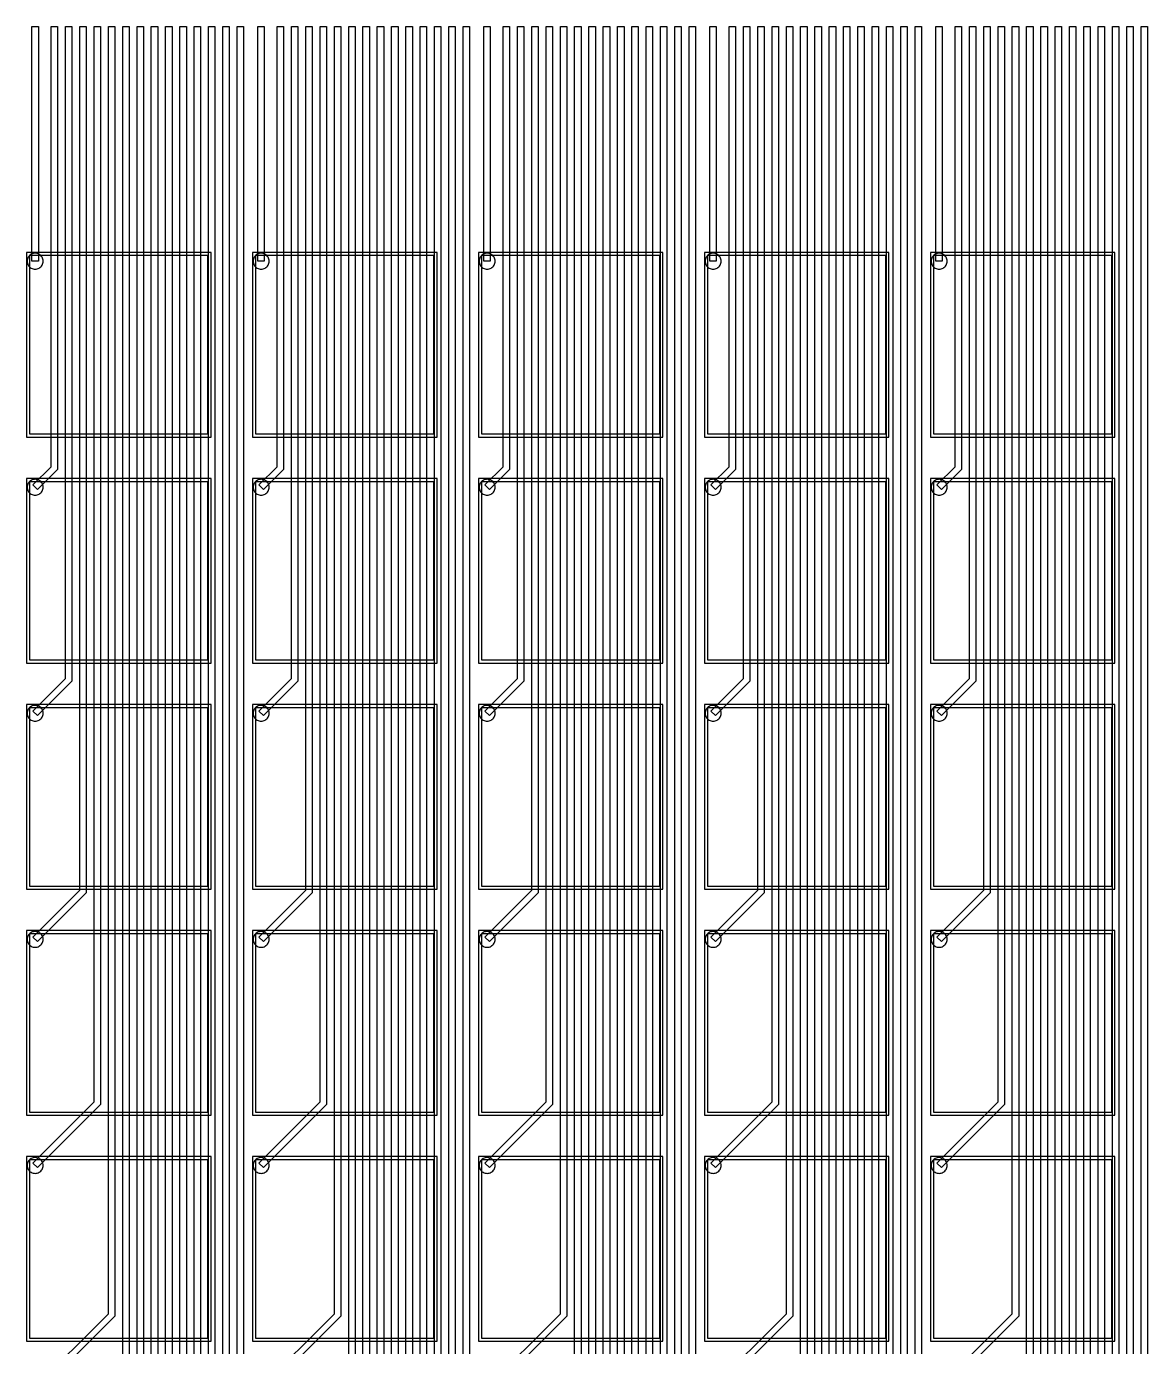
# Model space of a CAD drawing. Header units: metres. Extents: x -515 to 4265, y 201 to 1873.
# Drawn here: x 2698 to 3050.2, y 1158.3 to 1573 of the extents above; entities that cross this region are included whole.
import ezdxf

# ---------------------------------------------------------------- set-up
doc = ezdxf.new("R2010")
doc.units = ezdxf.units.M
for name, color, linetype in [('Etching', 1, 'CONTINUOUS'), ('EtchingPad', 2, 'CONTINUOUS'), ('Metal1', 4, 'CONTINUOUS'), ('Metal2', 3, 'CONTINUOUS')]:
    doc.layers.add(name, color=color, linetype=linetype)

msp = doc.modelspace()

# ---------------------------------------------------------------- linework, layer by layer
at = {"layer": 'Etching'}
for points in [[(2703.25, 1499.25), (2703.23, 1499.58), (2703.16, 1499.9), (2703.06, 1500.21), (2702.92, 1500.5), (2702.73, 1500.77), (2702.52, 1501.02), (2702.27, 1501.23), (2702, 1501.42), (2701.71, 1501.56), (2701.4, 1501.66), (2701.08, 1501.73), (2700.75, 1501.75), (2700.42, 1501.73), (2700.1, 1501.66), (2699.79, 1501.56), (2699.5, 1501.42), (2699.23, 1501.23), (2698.98, 1501.02), (2698.77, 1500.77), (2698.58, 1500.5), (2698.44, 1500.21), (2698.34, 1499.9), (2698.27, 1499.58), (2698.25, 1499.25), (2698.27, 1498.92), (2698.34, 1498.6), (2698.44, 1498.29), (2698.58, 1498), (2698.77, 1497.73), (2698.98, 1497.48), (2699.23, 1497.27), (2699.5, 1497.08), (2699.79, 1496.94), (2700.1, 1496.84), (2700.42, 1496.77), (2700.75, 1496.75), (2701.08, 1496.77), (2701.4, 1496.84), (2701.71, 1496.94), (2702, 1497.08), (2702.27, 1497.27), (2702.52, 1497.48), (2702.73, 1497.73), (2702.92, 1498), (2703.06, 1498.29), (2703.16, 1498.6), (2703.23, 1498.92), (2703.25, 1499.25)], [(2774.25, 1499.25), (2774.23, 1499.58), (2774.16, 1499.9), (2774.06, 1500.21), (2773.92, 1500.5), (2773.73, 1500.77), (2773.52, 1501.02), (2773.27, 1501.23), (2773, 1501.42), (2772.71, 1501.56), (2772.4, 1501.66), (2772.08, 1501.73), (2771.75, 1501.75), (2771.42, 1501.73), (2771.1, 1501.66), (2770.79, 1501.56), (2770.5, 1501.42), (2770.23, 1501.23), (2769.98, 1501.02), (2769.77, 1500.77), (2769.58, 1500.5), (2769.44, 1500.21), (2769.34, 1499.9), (2769.27, 1499.58), (2769.25, 1499.25), (2769.27, 1498.92), (2769.34, 1498.6), (2769.44, 1498.29), (2769.58, 1498), (2769.77, 1497.73), (2769.98, 1497.48), (2770.23, 1497.27), (2770.5, 1497.08), (2770.79, 1496.94), (2771.1, 1496.84), (2771.42, 1496.77), (2771.75, 1496.75), (2772.08, 1496.77), (2772.4, 1496.84), (2772.71, 1496.94), (2773, 1497.08), (2773.27, 1497.27), (2773.52, 1497.48), (2773.73, 1497.73), (2773.92, 1498), (2774.06, 1498.29), (2774.16, 1498.6), (2774.23, 1498.92), (2774.25, 1499.25)], [(2845.25, 1499.25), (2845.23, 1499.58), (2845.16, 1499.9), (2845.06, 1500.21), (2844.92, 1500.5), (2844.73, 1500.77), (2844.52, 1501.02), (2844.27, 1501.23), (2844, 1501.42), (2843.71, 1501.56), (2843.4, 1501.66), (2843.08, 1501.73), (2842.75, 1501.75), (2842.42, 1501.73), (2842.1, 1501.66), (2841.79, 1501.56), (2841.5, 1501.42), (2841.23, 1501.23), (2840.98, 1501.02), (2840.77, 1500.77), (2840.58, 1500.5), (2840.44, 1500.21), (2840.34, 1499.9), (2840.27, 1499.58), (2840.25, 1499.25), (2840.27, 1498.92), (2840.34, 1498.6), (2840.44, 1498.29), (2840.58, 1498), (2840.77, 1497.73), (2840.98, 1497.48), (2841.23, 1497.27), (2841.5, 1497.08), (2841.79, 1496.94), (2842.1, 1496.84), (2842.42, 1496.77), (2842.75, 1496.75), (2843.08, 1496.77), (2843.4, 1496.84), (2843.71, 1496.94), (2844, 1497.08), (2844.27, 1497.27), (2844.52, 1497.48), (2844.73, 1497.73), (2844.92, 1498), (2845.06, 1498.29), (2845.16, 1498.6), (2845.23, 1498.92), (2845.25, 1499.25)], [(2916.25, 1499.25), (2916.23, 1499.58), (2916.16, 1499.9), (2916.06, 1500.21), (2915.92, 1500.5), (2915.73, 1500.77), (2915.52, 1501.02), (2915.27, 1501.23), (2915, 1501.42), (2914.71, 1501.56), (2914.4, 1501.66), (2914.08, 1501.73), (2913.75, 1501.75), (2913.42, 1501.73), (2913.1, 1501.66), (2912.79, 1501.56), (2912.5, 1501.42), (2912.23, 1501.23), (2911.98, 1501.02), (2911.77, 1500.77), (2911.58, 1500.5), (2911.44, 1500.21), (2911.34, 1499.9), (2911.27, 1499.58), (2911.25, 1499.25), (2911.27, 1498.92), (2911.34, 1498.6), (2911.44, 1498.29), (2911.58, 1498), (2911.77, 1497.73), (2911.98, 1497.48), (2912.23, 1497.27), (2912.5, 1497.08), (2912.79, 1496.94), (2913.1, 1496.84), (2913.42, 1496.77), (2913.75, 1496.75), (2914.08, 1496.77), (2914.4, 1496.84), (2914.71, 1496.94), (2915, 1497.08), (2915.27, 1497.27), (2915.52, 1497.48), (2915.73, 1497.73), (2915.92, 1498), (2916.06, 1498.29), (2916.16, 1498.6), (2916.23, 1498.92), (2916.25, 1499.25)], [(2987.25, 1499.25), (2987.23, 1499.58), (2987.16, 1499.9), (2987.06, 1500.21), (2986.92, 1500.5), (2986.73, 1500.77), (2986.52, 1501.02), (2986.27, 1501.23), (2986, 1501.42), (2985.71, 1501.56), (2985.4, 1501.66), (2985.08, 1501.73), (2984.75, 1501.75), (2984.42, 1501.73), (2984.1, 1501.66), (2983.79, 1501.56), (2983.5, 1501.42), (2983.23, 1501.23), (2982.98, 1501.02), (2982.77, 1500.77), (2982.58, 1500.5), (2982.44, 1500.21), (2982.34, 1499.9), (2982.27, 1499.58), (2982.25, 1499.25), (2982.27, 1498.92), (2982.34, 1498.6), (2982.44, 1498.29), (2982.58, 1498), (2982.77, 1497.73), (2982.98, 1497.48), (2983.23, 1497.27), (2983.5, 1497.08), (2983.79, 1496.94), (2984.1, 1496.84), (2984.42, 1496.77), (2984.75, 1496.75), (2985.08, 1496.77), (2985.4, 1496.84), (2985.71, 1496.94), (2986, 1497.08), (2986.27, 1497.27), (2986.52, 1497.48), (2986.73, 1497.73), (2986.92, 1498), (2987.06, 1498.29), (2987.16, 1498.6), (2987.23, 1498.92), (2987.25, 1499.25)], [(2703.25, 1428.25), (2703.23, 1428.58), (2703.16, 1428.9), (2703.06, 1429.21), (2702.92, 1429.5), (2702.73, 1429.77), (2702.52, 1430.02), (2702.27, 1430.23), (2702, 1430.42), (2701.71, 1430.56), (2701.4, 1430.66), (2701.08, 1430.73), (2700.75, 1430.75), (2700.42, 1430.73), (2700.1, 1430.66), (2699.79, 1430.56), (2699.5, 1430.42), (2699.23, 1430.23), (2698.98, 1430.02), (2698.77, 1429.77), (2698.58, 1429.5), (2698.44, 1429.21), (2698.34, 1428.9), (2698.27, 1428.58), (2698.25, 1428.25), (2698.27, 1427.92), (2698.34, 1427.6), (2698.44, 1427.29), (2698.58, 1427), (2698.77, 1426.73), (2698.98, 1426.48), (2699.23, 1426.27), (2699.5, 1426.08), (2699.79, 1425.94), (2700.1, 1425.84), (2700.42, 1425.77), (2700.75, 1425.75), (2701.08, 1425.77), (2701.4, 1425.84), (2701.71, 1425.94), (2702, 1426.08), (2702.27, 1426.27), (2702.52, 1426.48), (2702.73, 1426.73), (2702.92, 1427), (2703.06, 1427.29), (2703.16, 1427.6), (2703.23, 1427.92), (2703.25, 1428.25)], [(2774.25, 1428.25), (2774.23, 1428.58), (2774.16, 1428.9), (2774.06, 1429.21), (2773.92, 1429.5), (2773.73, 1429.77), (2773.52, 1430.02), (2773.27, 1430.23), (2773, 1430.42), (2772.71, 1430.56), (2772.4, 1430.66), (2772.08, 1430.73), (2771.75, 1430.75), (2771.42, 1430.73), (2771.1, 1430.66), (2770.79, 1430.56), (2770.5, 1430.42), (2770.23, 1430.23), (2769.98, 1430.02), (2769.77, 1429.77), (2769.58, 1429.5), (2769.44, 1429.21), (2769.34, 1428.9), (2769.27, 1428.58), (2769.25, 1428.25), (2769.27, 1427.92), (2769.34, 1427.6), (2769.44, 1427.29), (2769.58, 1427), (2769.77, 1426.73), (2769.98, 1426.48), (2770.23, 1426.27), (2770.5, 1426.08), (2770.79, 1425.94), (2771.1, 1425.84), (2771.42, 1425.77), (2771.75, 1425.75), (2772.08, 1425.77), (2772.4, 1425.84), (2772.71, 1425.94), (2773, 1426.08), (2773.27, 1426.27), (2773.52, 1426.48), (2773.73, 1426.73), (2773.92, 1427), (2774.06, 1427.29), (2774.16, 1427.6), (2774.23, 1427.92), (2774.25, 1428.25)], [(2845.25, 1428.25), (2845.23, 1428.58), (2845.16, 1428.9), (2845.06, 1429.21), (2844.92, 1429.5), (2844.73, 1429.77), (2844.52, 1430.02), (2844.27, 1430.23), (2844, 1430.42), (2843.71, 1430.56), (2843.4, 1430.66), (2843.08, 1430.73), (2842.75, 1430.75), (2842.42, 1430.73), (2842.1, 1430.66), (2841.79, 1430.56), (2841.5, 1430.42), (2841.23, 1430.23), (2840.98, 1430.02), (2840.77, 1429.77), (2840.58, 1429.5), (2840.44, 1429.21), (2840.34, 1428.9), (2840.27, 1428.58), (2840.25, 1428.25), (2840.27, 1427.92), (2840.34, 1427.6), (2840.44, 1427.29), (2840.58, 1427), (2840.77, 1426.73), (2840.98, 1426.48), (2841.23, 1426.27), (2841.5, 1426.08), (2841.79, 1425.94), (2842.1, 1425.84), (2842.42, 1425.77), (2842.75, 1425.75), (2843.08, 1425.77), (2843.4, 1425.84), (2843.71, 1425.94), (2844, 1426.08), (2844.27, 1426.27), (2844.52, 1426.48), (2844.73, 1426.73), (2844.92, 1427), (2845.06, 1427.29), (2845.16, 1427.6), (2845.23, 1427.92), (2845.25, 1428.25)], [(2916.25, 1428.25), (2916.23, 1428.58), (2916.16, 1428.9), (2916.06, 1429.21), (2915.92, 1429.5), (2915.73, 1429.77), (2915.52, 1430.02), (2915.27, 1430.23), (2915, 1430.42), (2914.71, 1430.56), (2914.4, 1430.66), (2914.08, 1430.73), (2913.75, 1430.75), (2913.42, 1430.73), (2913.1, 1430.66), (2912.79, 1430.56), (2912.5, 1430.42), (2912.23, 1430.23), (2911.98, 1430.02), (2911.77, 1429.77), (2911.58, 1429.5), (2911.44, 1429.21), (2911.34, 1428.9), (2911.27, 1428.58), (2911.25, 1428.25), (2911.27, 1427.92), (2911.34, 1427.6), (2911.44, 1427.29), (2911.58, 1427), (2911.77, 1426.73), (2911.98, 1426.48), (2912.23, 1426.27), (2912.5, 1426.08), (2912.79, 1425.94), (2913.1, 1425.84), (2913.42, 1425.77), (2913.75, 1425.75), (2914.08, 1425.77), (2914.4, 1425.84), (2914.71, 1425.94), (2915, 1426.08), (2915.27, 1426.27), (2915.52, 1426.48), (2915.73, 1426.73), (2915.92, 1427), (2916.06, 1427.29), (2916.16, 1427.6), (2916.23, 1427.92), (2916.25, 1428.25)], [(2987.25, 1428.25), (2987.23, 1428.58), (2987.16, 1428.9), (2987.06, 1429.21), (2986.92, 1429.5), (2986.73, 1429.77), (2986.52, 1430.02), (2986.27, 1430.23), (2986, 1430.42), (2985.71, 1430.56), (2985.4, 1430.66), (2985.08, 1430.73), (2984.75, 1430.75), (2984.42, 1430.73), (2984.1, 1430.66), (2983.79, 1430.56), (2983.5, 1430.42), (2983.23, 1430.23), (2982.98, 1430.02), (2982.77, 1429.77), (2982.58, 1429.5), (2982.44, 1429.21), (2982.34, 1428.9), (2982.27, 1428.58), (2982.25, 1428.25), (2982.27, 1427.92), (2982.34, 1427.6), (2982.44, 1427.29), (2982.58, 1427), (2982.77, 1426.73), (2982.98, 1426.48), (2983.23, 1426.27), (2983.5, 1426.08), (2983.79, 1425.94), (2984.1, 1425.84), (2984.42, 1425.77), (2984.75, 1425.75), (2985.08, 1425.77), (2985.4, 1425.84), (2985.71, 1425.94), (2986, 1426.08), (2986.27, 1426.27), (2986.52, 1426.48), (2986.73, 1426.73), (2986.92, 1427), (2987.06, 1427.29), (2987.16, 1427.6), (2987.23, 1427.92), (2987.25, 1428.25)], [(2703.25, 1357.25), (2703.23, 1357.58), (2703.16, 1357.9), (2703.06, 1358.21), (2702.92, 1358.5), (2702.73, 1358.77), (2702.52, 1359.02), (2702.27, 1359.23), (2702, 1359.42), (2701.71, 1359.56), (2701.4, 1359.66), (2701.08, 1359.73), (2700.75, 1359.75), (2700.42, 1359.73), (2700.1, 1359.66), (2699.79, 1359.56), (2699.5, 1359.42), (2699.23, 1359.23), (2698.98, 1359.02), (2698.77, 1358.77), (2698.58, 1358.5), (2698.44, 1358.21), (2698.34, 1357.9), (2698.27, 1357.58), (2698.25, 1357.25), (2698.27, 1356.92), (2698.34, 1356.6), (2698.44, 1356.29), (2698.58, 1356), (2698.77, 1355.73), (2698.98, 1355.48), (2699.23, 1355.27), (2699.5, 1355.08), (2699.79, 1354.94), (2700.1, 1354.84), (2700.42, 1354.77), (2700.75, 1354.75), (2701.08, 1354.77), (2701.4, 1354.84), (2701.71, 1354.94), (2702, 1355.08), (2702.27, 1355.27), (2702.52, 1355.48), (2702.73, 1355.73), (2702.92, 1356), (2703.06, 1356.29), (2703.16, 1356.6), (2703.23, 1356.92), (2703.25, 1357.25)], [(2774.25, 1357.25), (2774.23, 1357.58), (2774.16, 1357.9), (2774.06, 1358.21), (2773.92, 1358.5), (2773.73, 1358.77), (2773.52, 1359.02), (2773.27, 1359.23), (2773, 1359.42), (2772.71, 1359.56), (2772.4, 1359.66), (2772.08, 1359.73), (2771.75, 1359.75), (2771.42, 1359.73), (2771.1, 1359.66), (2770.79, 1359.56), (2770.5, 1359.42), (2770.23, 1359.23), (2769.98, 1359.02), (2769.77, 1358.77), (2769.58, 1358.5), (2769.44, 1358.21), (2769.34, 1357.9), (2769.27, 1357.58), (2769.25, 1357.25), (2769.27, 1356.92), (2769.34, 1356.6), (2769.44, 1356.29), (2769.58, 1356), (2769.77, 1355.73), (2769.98, 1355.48), (2770.23, 1355.27), (2770.5, 1355.08), (2770.79, 1354.94), (2771.1, 1354.84), (2771.42, 1354.77), (2771.75, 1354.75), (2772.08, 1354.77), (2772.4, 1354.84), (2772.71, 1354.94), (2773, 1355.08), (2773.27, 1355.27), (2773.52, 1355.48), (2773.73, 1355.73), (2773.92, 1356), (2774.06, 1356.29), (2774.16, 1356.6), (2774.23, 1356.92), (2774.25, 1357.25)], [(2845.25, 1357.25), (2845.23, 1357.58), (2845.16, 1357.9), (2845.06, 1358.21), (2844.92, 1358.5), (2844.73, 1358.77), (2844.52, 1359.02), (2844.27, 1359.23), (2844, 1359.42), (2843.71, 1359.56), (2843.4, 1359.66), (2843.08, 1359.73), (2842.75, 1359.75), (2842.42, 1359.73), (2842.1, 1359.66), (2841.79, 1359.56), (2841.5, 1359.42), (2841.23, 1359.23), (2840.98, 1359.02), (2840.77, 1358.77), (2840.58, 1358.5), (2840.44, 1358.21), (2840.34, 1357.9), (2840.27, 1357.58), (2840.25, 1357.25), (2840.27, 1356.92), (2840.34, 1356.6), (2840.44, 1356.29), (2840.58, 1356), (2840.77, 1355.73), (2840.98, 1355.48), (2841.23, 1355.27), (2841.5, 1355.08), (2841.79, 1354.94), (2842.1, 1354.84), (2842.42, 1354.77), (2842.75, 1354.75), (2843.08, 1354.77), (2843.4, 1354.84), (2843.71, 1354.94), (2844, 1355.08), (2844.27, 1355.27), (2844.52, 1355.48), (2844.73, 1355.73), (2844.92, 1356), (2845.06, 1356.29), (2845.16, 1356.6), (2845.23, 1356.92), (2845.25, 1357.25)], [(2916.25, 1357.25), (2916.23, 1357.58), (2916.16, 1357.9), (2916.06, 1358.21), (2915.92, 1358.5), (2915.73, 1358.77), (2915.52, 1359.02), (2915.27, 1359.23), (2915, 1359.42), (2914.71, 1359.56), (2914.4, 1359.66), (2914.08, 1359.73), (2913.75, 1359.75), (2913.42, 1359.73), (2913.1, 1359.66), (2912.79, 1359.56), (2912.5, 1359.42), (2912.23, 1359.23), (2911.98, 1359.02), (2911.77, 1358.77), (2911.58, 1358.5), (2911.44, 1358.21), (2911.34, 1357.9), (2911.27, 1357.58), (2911.25, 1357.25), (2911.27, 1356.92), (2911.34, 1356.6), (2911.44, 1356.29), (2911.58, 1356), (2911.77, 1355.73), (2911.98, 1355.48), (2912.23, 1355.27), (2912.5, 1355.08), (2912.79, 1354.94), (2913.1, 1354.84), (2913.42, 1354.77), (2913.75, 1354.75), (2914.08, 1354.77), (2914.4, 1354.84), (2914.71, 1354.94), (2915, 1355.08), (2915.27, 1355.27), (2915.52, 1355.48), (2915.73, 1355.73), (2915.92, 1356), (2916.06, 1356.29), (2916.16, 1356.6), (2916.23, 1356.92), (2916.25, 1357.25)], [(2987.25, 1357.25), (2987.23, 1357.58), (2987.16, 1357.9), (2987.06, 1358.21), (2986.92, 1358.5), (2986.73, 1358.77), (2986.52, 1359.02), (2986.27, 1359.23), (2986, 1359.42), (2985.71, 1359.56), (2985.4, 1359.66), (2985.08, 1359.73), (2984.75, 1359.75), (2984.42, 1359.73), (2984.1, 1359.66), (2983.79, 1359.56), (2983.5, 1359.42), (2983.23, 1359.23), (2982.98, 1359.02), (2982.77, 1358.77), (2982.58, 1358.5), (2982.44, 1358.21), (2982.34, 1357.9), (2982.27, 1357.58), (2982.25, 1357.25), (2982.27, 1356.92), (2982.34, 1356.6), (2982.44, 1356.29), (2982.58, 1356), (2982.77, 1355.73), (2982.98, 1355.48), (2983.23, 1355.27), (2983.5, 1355.08), (2983.79, 1354.94), (2984.1, 1354.84), (2984.42, 1354.77), (2984.75, 1354.75), (2985.08, 1354.77), (2985.4, 1354.84), (2985.71, 1354.94), (2986, 1355.08), (2986.27, 1355.27), (2986.52, 1355.48), (2986.73, 1355.73), (2986.92, 1356), (2987.06, 1356.29), (2987.16, 1356.6), (2987.23, 1356.92), (2987.25, 1357.25)], [(2703.25, 1286.25), (2703.23, 1286.58), (2703.16, 1286.9), (2703.06, 1287.21), (2702.92, 1287.5), (2702.73, 1287.77), (2702.52, 1288.02), (2702.27, 1288.23), (2702, 1288.42), (2701.71, 1288.56), (2701.4, 1288.66), (2701.08, 1288.73), (2700.75, 1288.75), (2700.42, 1288.73), (2700.1, 1288.66), (2699.79, 1288.56), (2699.5, 1288.42), (2699.23, 1288.23), (2698.98, 1288.02), (2698.77, 1287.77), (2698.58, 1287.5), (2698.44, 1287.21), (2698.34, 1286.9), (2698.27, 1286.58), (2698.25, 1286.25), (2698.27, 1285.92), (2698.34, 1285.6), (2698.44, 1285.29), (2698.58, 1285), (2698.77, 1284.73), (2698.98, 1284.48), (2699.23, 1284.27), (2699.5, 1284.08), (2699.79, 1283.94), (2700.1, 1283.84), (2700.42, 1283.77), (2700.75, 1283.75), (2701.08, 1283.77), (2701.4, 1283.84), (2701.71, 1283.94), (2702, 1284.08), (2702.27, 1284.27), (2702.52, 1284.48), (2702.73, 1284.73), (2702.92, 1285), (2703.06, 1285.29), (2703.16, 1285.6), (2703.23, 1285.92), (2703.25, 1286.25)], [(2774.25, 1286.25), (2774.23, 1286.58), (2774.16, 1286.9), (2774.06, 1287.21), (2773.92, 1287.5), (2773.73, 1287.77), (2773.52, 1288.02), (2773.27, 1288.23), (2773, 1288.42), (2772.71, 1288.56), (2772.4, 1288.66), (2772.08, 1288.73), (2771.75, 1288.75), (2771.42, 1288.73), (2771.1, 1288.66), (2770.79, 1288.56), (2770.5, 1288.42), (2770.23, 1288.23), (2769.98, 1288.02), (2769.77, 1287.77), (2769.58, 1287.5), (2769.44, 1287.21), (2769.34, 1286.9), (2769.27, 1286.58), (2769.25, 1286.25), (2769.27, 1285.92), (2769.34, 1285.6), (2769.44, 1285.29), (2769.58, 1285), (2769.77, 1284.73), (2769.98, 1284.48), (2770.23, 1284.27), (2770.5, 1284.08), (2770.79, 1283.94), (2771.1, 1283.84), (2771.42, 1283.77), (2771.75, 1283.75), (2772.08, 1283.77), (2772.4, 1283.84), (2772.71, 1283.94), (2773, 1284.08), (2773.27, 1284.27), (2773.52, 1284.48), (2773.73, 1284.73), (2773.92, 1285), (2774.06, 1285.29), (2774.16, 1285.6), (2774.23, 1285.92), (2774.25, 1286.25)], [(2845.25, 1286.25), (2845.23, 1286.58), (2845.16, 1286.9), (2845.06, 1287.21), (2844.92, 1287.5), (2844.73, 1287.77), (2844.52, 1288.02), (2844.27, 1288.23), (2844, 1288.42), (2843.71, 1288.56), (2843.4, 1288.66), (2843.08, 1288.73), (2842.75, 1288.75), (2842.42, 1288.73), (2842.1, 1288.66), (2841.79, 1288.56), (2841.5, 1288.42), (2841.23, 1288.23), (2840.98, 1288.02), (2840.77, 1287.77), (2840.58, 1287.5), (2840.44, 1287.21), (2840.34, 1286.9), (2840.27, 1286.58), (2840.25, 1286.25), (2840.27, 1285.92), (2840.34, 1285.6), (2840.44, 1285.29), (2840.58, 1285), (2840.77, 1284.73), (2840.98, 1284.48), (2841.23, 1284.27), (2841.5, 1284.08), (2841.79, 1283.94), (2842.1, 1283.84), (2842.42, 1283.77), (2842.75, 1283.75), (2843.08, 1283.77), (2843.4, 1283.84), (2843.71, 1283.94), (2844, 1284.08), (2844.27, 1284.27), (2844.52, 1284.48), (2844.73, 1284.73), (2844.92, 1285), (2845.06, 1285.29), (2845.16, 1285.6), (2845.23, 1285.92), (2845.25, 1286.25)], [(2916.25, 1286.25), (2916.23, 1286.58), (2916.16, 1286.9), (2916.06, 1287.21), (2915.92, 1287.5), (2915.73, 1287.77), (2915.52, 1288.02), (2915.27, 1288.23), (2915, 1288.42), (2914.71, 1288.56), (2914.4, 1288.66), (2914.08, 1288.73), (2913.75, 1288.75), (2913.42, 1288.73), (2913.1, 1288.66), (2912.79, 1288.56), (2912.5, 1288.42), (2912.23, 1288.23), (2911.98, 1288.02), (2911.77, 1287.77), (2911.58, 1287.5), (2911.44, 1287.21), (2911.34, 1286.9), (2911.27, 1286.58), (2911.25, 1286.25), (2911.27, 1285.92), (2911.34, 1285.6), (2911.44, 1285.29), (2911.58, 1285), (2911.77, 1284.73), (2911.98, 1284.48), (2912.23, 1284.27), (2912.5, 1284.08), (2912.79, 1283.94), (2913.1, 1283.84), (2913.42, 1283.77), (2913.75, 1283.75), (2914.08, 1283.77), (2914.4, 1283.84), (2914.71, 1283.94), (2915, 1284.08), (2915.27, 1284.27), (2915.52, 1284.48), (2915.73, 1284.73), (2915.92, 1285), (2916.06, 1285.29), (2916.16, 1285.6), (2916.23, 1285.92), (2916.25, 1286.25)], [(2987.25, 1286.25), (2987.23, 1286.58), (2987.16, 1286.9), (2987.06, 1287.21), (2986.92, 1287.5), (2986.73, 1287.77), (2986.52, 1288.02), (2986.27, 1288.23), (2986, 1288.42), (2985.71, 1288.56), (2985.4, 1288.66), (2985.08, 1288.73), (2984.75, 1288.75), (2984.42, 1288.73), (2984.1, 1288.66), (2983.79, 1288.56), (2983.5, 1288.42), (2983.23, 1288.23), (2982.98, 1288.02), (2982.77, 1287.77), (2982.58, 1287.5), (2982.44, 1287.21), (2982.34, 1286.9), (2982.27, 1286.58), (2982.25, 1286.25), (2982.27, 1285.92), (2982.34, 1285.6), (2982.44, 1285.29), (2982.58, 1285), (2982.77, 1284.73), (2982.98, 1284.48), (2983.23, 1284.27), (2983.5, 1284.08), (2983.79, 1283.94), (2984.1, 1283.84), (2984.42, 1283.77), (2984.75, 1283.75), (2985.08, 1283.77), (2985.4, 1283.84), (2985.71, 1283.94), (2986, 1284.08), (2986.27, 1284.27), (2986.52, 1284.48), (2986.73, 1284.73), (2986.92, 1285), (2987.06, 1285.29), (2987.16, 1285.6), (2987.23, 1285.92), (2987.25, 1286.25)], [(2703.25, 1215.25), (2703.23, 1215.58), (2703.16, 1215.9), (2703.06, 1216.21), (2702.92, 1216.5), (2702.73, 1216.77), (2702.52, 1217.02), (2702.27, 1217.23), (2702, 1217.42), (2701.71, 1217.56), (2701.4, 1217.66), (2701.08, 1217.73), (2700.75, 1217.75), (2700.42, 1217.73), (2700.1, 1217.66), (2699.79, 1217.56), (2699.5, 1217.42), (2699.23, 1217.23), (2698.98, 1217.02), (2698.77, 1216.77), (2698.58, 1216.5), (2698.44, 1216.21), (2698.34, 1215.9), (2698.27, 1215.58), (2698.25, 1215.25), (2698.27, 1214.92), (2698.34, 1214.6), (2698.44, 1214.29), (2698.58, 1214), (2698.77, 1213.73), (2698.98, 1213.48), (2699.23, 1213.27), (2699.5, 1213.08), (2699.79, 1212.94), (2700.1, 1212.84), (2700.42, 1212.77), (2700.75, 1212.75), (2701.08, 1212.77), (2701.4, 1212.84), (2701.71, 1212.94), (2702, 1213.08), (2702.27, 1213.27), (2702.52, 1213.48), (2702.73, 1213.73), (2702.92, 1214), (2703.06, 1214.29), (2703.16, 1214.6), (2703.23, 1214.92), (2703.25, 1215.25)], [(2774.25, 1215.25), (2774.23, 1215.58), (2774.16, 1215.9), (2774.06, 1216.21), (2773.92, 1216.5), (2773.73, 1216.77), (2773.52, 1217.02), (2773.27, 1217.23), (2773, 1217.42), (2772.71, 1217.56), (2772.4, 1217.66), (2772.08, 1217.73), (2771.75, 1217.75), (2771.42, 1217.73), (2771.1, 1217.66), (2770.79, 1217.56), (2770.5, 1217.42), (2770.23, 1217.23), (2769.98, 1217.02), (2769.77, 1216.77), (2769.58, 1216.5), (2769.44, 1216.21), (2769.34, 1215.9), (2769.27, 1215.58), (2769.25, 1215.25), (2769.27, 1214.92), (2769.34, 1214.6), (2769.44, 1214.29), (2769.58, 1214), (2769.77, 1213.73), (2769.98, 1213.48), (2770.23, 1213.27), (2770.5, 1213.08), (2770.79, 1212.94), (2771.1, 1212.84), (2771.42, 1212.77), (2771.75, 1212.75), (2772.08, 1212.77), (2772.4, 1212.84), (2772.71, 1212.94), (2773, 1213.08), (2773.27, 1213.27), (2773.52, 1213.48), (2773.73, 1213.73), (2773.92, 1214), (2774.06, 1214.29), (2774.16, 1214.6), (2774.23, 1214.92), (2774.25, 1215.25)], [(2845.25, 1215.25), (2845.23, 1215.58), (2845.16, 1215.9), (2845.06, 1216.21), (2844.92, 1216.5), (2844.73, 1216.77), (2844.52, 1217.02), (2844.27, 1217.23), (2844, 1217.42), (2843.71, 1217.56), (2843.4, 1217.66), (2843.08, 1217.73), (2842.75, 1217.75), (2842.42, 1217.73), (2842.1, 1217.66), (2841.79, 1217.56), (2841.5, 1217.42), (2841.23, 1217.23), (2840.98, 1217.02), (2840.77, 1216.77), (2840.58, 1216.5), (2840.44, 1216.21), (2840.34, 1215.9), (2840.27, 1215.58), (2840.25, 1215.25), (2840.27, 1214.92), (2840.34, 1214.6), (2840.44, 1214.29), (2840.58, 1214), (2840.77, 1213.73), (2840.98, 1213.48), (2841.23, 1213.27), (2841.5, 1213.08), (2841.79, 1212.94), (2842.1, 1212.84), (2842.42, 1212.77), (2842.75, 1212.75), (2843.08, 1212.77), (2843.4, 1212.84), (2843.71, 1212.94), (2844, 1213.08), (2844.27, 1213.27), (2844.52, 1213.48), (2844.73, 1213.73), (2844.92, 1214), (2845.06, 1214.29), (2845.16, 1214.6), (2845.23, 1214.92), (2845.25, 1215.25)], [(2916.25, 1215.25), (2916.23, 1215.58), (2916.16, 1215.9), (2916.06, 1216.21), (2915.92, 1216.5), (2915.73, 1216.77), (2915.52, 1217.02), (2915.27, 1217.23), (2915, 1217.42), (2914.71, 1217.56), (2914.4, 1217.66), (2914.08, 1217.73), (2913.75, 1217.75), (2913.42, 1217.73), (2913.1, 1217.66), (2912.79, 1217.56), (2912.5, 1217.42), (2912.23, 1217.23), (2911.98, 1217.02), (2911.77, 1216.77), (2911.58, 1216.5), (2911.44, 1216.21), (2911.34, 1215.9), (2911.27, 1215.58), (2911.25, 1215.25), (2911.27, 1214.92), (2911.34, 1214.6), (2911.44, 1214.29), (2911.58, 1214), (2911.77, 1213.73), (2911.98, 1213.48), (2912.23, 1213.27), (2912.5, 1213.08), (2912.79, 1212.94), (2913.1, 1212.84), (2913.42, 1212.77), (2913.75, 1212.75), (2914.08, 1212.77), (2914.4, 1212.84), (2914.71, 1212.94), (2915, 1213.08), (2915.27, 1213.27), (2915.52, 1213.48), (2915.73, 1213.73), (2915.92, 1214), (2916.06, 1214.29), (2916.16, 1214.6), (2916.23, 1214.92), (2916.25, 1215.25)], [(2987.25, 1215.25), (2987.23, 1215.58), (2987.16, 1215.9), (2987.06, 1216.21), (2986.92, 1216.5), (2986.73, 1216.77), (2986.52, 1217.02), (2986.27, 1217.23), (2986, 1217.42), (2985.71, 1217.56), (2985.4, 1217.66), (2985.08, 1217.73), (2984.75, 1217.75), (2984.42, 1217.73), (2984.1, 1217.66), (2983.79, 1217.56), (2983.5, 1217.42), (2983.23, 1217.23), (2982.98, 1217.02), (2982.77, 1216.77), (2982.58, 1216.5), (2982.44, 1216.21), (2982.34, 1215.9), (2982.27, 1215.58), (2982.25, 1215.25), (2982.27, 1214.92), (2982.34, 1214.6), (2982.44, 1214.29), (2982.58, 1214), (2982.77, 1213.73), (2982.98, 1213.48), (2983.23, 1213.27), (2983.5, 1213.08), (2983.79, 1212.94), (2984.1, 1212.84), (2984.42, 1212.77), (2984.75, 1212.75), (2985.08, 1212.77), (2985.4, 1212.84), (2985.71, 1212.94), (2986, 1213.08), (2986.27, 1213.27), (2986.52, 1213.48), (2986.73, 1213.73), (2986.92, 1214), (2987.06, 1214.29), (2987.16, 1214.6), (2987.23, 1214.92), (2987.25, 1215.25)]]:
    msp.add_lwpolyline(points, close=True, dxfattribs=at)
at = {"layer": 'EtchingPad'}
for points in [[(2699, 1445), (2755, 1445), (2755, 1501), (2699, 1501), (2699, 1445)], [(2770, 1445), (2826, 1445), (2826, 1501), (2770, 1501), (2770, 1445)], [(2841, 1445), (2897, 1445), (2897, 1501), (2841, 1501), (2841, 1445)], [(2912, 1445), (2968, 1445), (2968, 1501), (2912, 1501), (2912, 1445)], [(2983, 1445), (3039, 1445), (3039, 1501), (2983, 1501), (2983, 1445)], [(2699, 1374), (2755, 1374), (2755, 1430), (2699, 1430), (2699, 1374)], [(2770, 1374), (2826, 1374), (2826, 1430), (2770, 1430), (2770, 1374)], [(2841, 1374), (2897, 1374), (2897, 1430), (2841, 1430), (2841, 1374)], [(2912, 1374), (2968, 1374), (2968, 1430), (2912, 1430), (2912, 1374)], [(2983, 1374), (3039, 1374), (3039, 1430), (2983, 1430), (2983, 1374)], [(2699, 1303), (2755, 1303), (2755, 1359), (2699, 1359), (2699, 1303)], [(2770, 1303), (2826, 1303), (2826, 1359), (2770, 1359), (2770, 1303)], [(2841, 1303), (2897, 1303), (2897, 1359), (2841, 1359), (2841, 1303)], [(2912, 1303), (2968, 1303), (2968, 1359), (2912, 1359), (2912, 1303)], [(2983, 1303), (3039, 1303), (3039, 1359), (2983, 1359), (2983, 1303)], [(2699, 1232), (2755, 1232), (2755, 1288), (2699, 1288), (2699, 1232)], [(2770, 1232), (2826, 1232), (2826, 1288), (2770, 1288), (2770, 1232)], [(2841, 1232), (2897, 1232), (2897, 1288), (2841, 1288), (2841, 1232)], [(2912, 1232), (2968, 1232), (2968, 1288), (2912, 1288), (2912, 1232)], [(2983, 1232), (3039, 1232), (3039, 1288), (2983, 1288), (2983, 1232)], [(2699, 1161), (2755, 1161), (2755, 1217), (2699, 1217), (2699, 1161)], [(2770, 1161), (2826, 1161), (2826, 1217), (2770, 1217), (2770, 1161)], [(2841, 1161), (2897, 1161), (2897, 1217), (2841, 1217), (2841, 1161)], [(2912, 1161), (2968, 1161), (2968, 1217), (2912, 1217), (2912, 1161)], [(2983, 1161), (3039, 1161), (3039, 1217), (2983, 1217), (2983, 1161)]]:
    msp.add_lwpolyline(points, close=True, dxfattribs=at)
at = {"layer": 'Metal1'}
for points in [[(2701.75, 1573), (2701.75, 1499.25), (2699.75, 1499.25), (2699.75, 1573)], [(2766.25, 1573), (2766.25, 569.34), (2701.46, 504.54), (2700.04, 505.96), (2764.25, 570.16), (2764.25, 1573)], [(2761.75, 1573), (2761.75, 635.84), (2701.46, 575.54), (2700.04, 576.96), (2759.75, 636.66), (2759.75, 1573)], [(2757.25, 1573), (2757.25, 702.34), (2701.46, 646.54), (2700.04, 647.96), (2755.25, 703.16), (2755.25, 1573)], [(2752.75, 1573), (2752.75, 768.84), (2701.46, 717.54), (2700.04, 718.96), (2750.75, 769.66), (2750.75, 1573)], [(2748.25, 1573), (2748.25, 835.34), (2701.46, 788.54), (2700.04, 789.96), (2746.25, 836.16), (2746.25, 1573)], [(2743.75, 1573), (2743.75, 901.84), (2701.46, 859.54), (2700.04, 860.96), (2741.75, 902.66), (2741.75, 1573)], [(2739.25, 1573), (2739.25, 968.34), (2701.46, 930.54), (2700.04, 931.96), (2737.25, 969.16), (2737.25, 1573)], [(2734.75, 1573), (2734.75, 1034.84), (2701.46, 1001.54), (2700.04, 1002.96), (2732.75, 1035.66), (2732.75, 1573)], [(2730.25, 1573), (2730.25, 1101.34), (2701.46, 1072.54), (2700.04, 1073.96), (2728.25, 1102.16), (2728.25, 1573)], [(2725.75, 1573), (2725.75, 1167.84), (2701.46, 1143.54), (2700.04, 1144.96), (2723.75, 1168.66), (2723.75, 1573)], [(2721.25, 1573), (2721.25, 1234.34), (2701.46, 1214.54), (2700.04, 1215.96), (2719.25, 1235.16), (2719.25, 1573)], [(2716.75, 1573), (2716.75, 1300.84), (2701.46, 1285.54), (2700.04, 1286.96), (2714.75, 1301.66), (2714.75, 1573)], [(2712.25, 1573), (2712.25, 1367.34), (2701.46, 1356.54), (2700.04, 1357.96), (2710.25, 1368.16), (2710.25, 1573)], [(2707.75, 1573), (2707.75, 1433.84), (2701.46, 1427.54), (2700.04, 1428.96), (2705.75, 1434.66), (2705.75, 1573)], [(2772.75, 1573), (2772.75, 1499.25), (2770.75, 1499.25), (2770.75, 1573)], [(2837.25, 1573), (2837.25, 569.34), (2772.46, 504.54), (2771.04, 505.96), (2835.25, 570.16), (2835.25, 1573)], [(2832.75, 1573), (2832.75, 635.84), (2772.46, 575.54), (2771.04, 576.96), (2830.75, 636.66), (2830.75, 1573)], [(2828.25, 1573), (2828.25, 702.34), (2772.46, 646.54), (2771.04, 647.96), (2826.25, 703.16), (2826.25, 1573)], [(2823.75, 1573), (2823.75, 768.84), (2772.46, 717.54), (2771.04, 718.96), (2821.75, 769.66), (2821.75, 1573)], [(2819.25, 1573), (2819.25, 835.34), (2772.46, 788.54), (2771.04, 789.96), (2817.25, 836.16), (2817.25, 1573)], [(2814.75, 1573), (2814.75, 901.84), (2772.46, 859.54), (2771.04, 860.96), (2812.75, 902.66), (2812.75, 1573)], [(2810.25, 1573), (2810.25, 968.34), (2772.46, 930.54), (2771.04, 931.96), (2808.25, 969.16), (2808.25, 1573)], [(2805.75, 1573), (2805.75, 1034.84), (2772.46, 1001.54), (2771.04, 1002.96), (2803.75, 1035.66), (2803.75, 1573)], [(2801.25, 1573), (2801.25, 1101.34), (2772.46, 1072.54), (2771.04, 1073.96), (2799.25, 1102.16), (2799.25, 1573)], [(2796.75, 1573), (2796.75, 1167.84), (2772.46, 1143.54), (2771.04, 1144.96), (2794.75, 1168.66), (2794.75, 1573)], [(2792.25, 1573), (2792.25, 1234.34), (2772.46, 1214.54), (2771.04, 1215.96), (2790.25, 1235.16), (2790.25, 1573)], [(2787.75, 1573), (2787.75, 1300.84), (2772.46, 1285.54), (2771.04, 1286.96), (2785.75, 1301.66), (2785.75, 1573)], [(2783.25, 1573), (2783.25, 1367.34), (2772.46, 1356.54), (2771.04, 1357.96), (2781.25, 1368.16), (2781.25, 1573)], [(2778.75, 1573), (2778.75, 1433.84), (2772.46, 1427.54), (2771.04, 1428.96), (2776.75, 1434.66), (2776.75, 1573)], [(2843.75, 1573), (2843.75, 1499.25), (2841.75, 1499.25), (2841.75, 1573)], [(2908.25, 1573), (2908.25, 569.34), (2843.46, 504.54), (2842.04, 505.96), (2906.25, 570.16), (2906.25, 1573)], [(2903.75, 1573), (2903.75, 635.84), (2843.46, 575.54), (2842.04, 576.96), (2901.75, 636.66), (2901.75, 1573)], [(2899.25, 1573), (2899.25, 702.34), (2843.46, 646.54), (2842.04, 647.96), (2897.25, 703.16), (2897.25, 1573)], [(2894.75, 1573), (2894.75, 768.84), (2843.46, 717.54), (2842.04, 718.96), (2892.75, 769.66), (2892.75, 1573)], [(2890.25, 1573), (2890.25, 835.34), (2843.46, 788.54), (2842.04, 789.96), (2888.25, 836.16), (2888.25, 1573)], [(2885.75, 1573), (2885.75, 901.84), (2843.46, 859.54), (2842.04, 860.96), (2883.75, 902.66), (2883.75, 1573)], [(2881.25, 1573), (2881.25, 968.34), (2843.46, 930.54), (2842.04, 931.96), (2879.25, 969.16), (2879.25, 1573)], [(2876.75, 1573), (2876.75, 1034.84), (2843.46, 1001.54), (2842.04, 1002.96), (2874.75, 1035.66), (2874.75, 1573)], [(2872.25, 1573), (2872.25, 1101.34), (2843.46, 1072.54), (2842.04, 1073.96), (2870.25, 1102.16), (2870.25, 1573)], [(2867.75, 1573), (2867.75, 1167.84), (2843.46, 1143.54), (2842.04, 1144.96), (2865.75, 1168.66), (2865.75, 1573)], [(2863.25, 1573), (2863.25, 1234.34), (2843.46, 1214.54), (2842.04, 1215.96), (2861.25, 1235.16), (2861.25, 1573)], [(2858.75, 1573), (2858.75, 1300.84), (2843.46, 1285.54), (2842.04, 1286.96), (2856.75, 1301.66), (2856.75, 1573)], [(2854.25, 1573), (2854.25, 1367.34), (2843.46, 1356.54), (2842.04, 1357.96), (2852.25, 1368.16), (2852.25, 1573)], [(2849.75, 1573), (2849.75, 1433.84), (2843.46, 1427.54), (2842.04, 1428.96), (2847.75, 1434.66), (2847.75, 1573)], [(2914.75, 1573), (2914.75, 1499.25), (2912.75, 1499.25), (2912.75, 1573)], [(2979.25, 1573), (2979.25, 569.34), (2914.46, 504.54), (2913.04, 505.96), (2977.25, 570.16), (2977.25, 1573)], [(2974.75, 1573), (2974.75, 635.84), (2914.46, 575.54), (2913.04, 576.96), (2972.75, 636.66), (2972.75, 1573)], [(2970.25, 1573), (2970.25, 702.34), (2914.46, 646.54), (2913.04, 647.96), (2968.25, 703.16), (2968.25, 1573)], [(2965.75, 1573), (2965.75, 768.84), (2914.46, 717.54), (2913.04, 718.96), (2963.75, 769.66), (2963.75, 1573)], [(2961.25, 1573), (2961.25, 835.34), (2914.46, 788.54), (2913.04, 789.96), (2959.25, 836.16), (2959.25, 1573)], [(2956.75, 1573), (2956.75, 901.84), (2914.46, 859.54), (2913.04, 860.96), (2954.75, 902.66), (2954.75, 1573)], [(2952.25, 1573), (2952.25, 968.34), (2914.46, 930.54), (2913.04, 931.96), (2950.25, 969.16), (2950.25, 1573)], [(2947.75, 1573), (2947.75, 1034.84), (2914.46, 1001.54), (2913.04, 1002.96), (2945.75, 1035.66), (2945.75, 1573)], [(2943.25, 1573), (2943.25, 1101.34), (2914.46, 1072.54), (2913.04, 1073.96), (2941.25, 1102.16), (2941.25, 1573)], [(2938.75, 1573), (2938.75, 1167.84), (2914.46, 1143.54), (2913.04, 1144.96), (2936.75, 1168.66), (2936.75, 1573)], [(2934.25, 1573), (2934.25, 1234.34), (2914.46, 1214.54), (2913.04, 1215.96), (2932.25, 1235.16), (2932.25, 1573)], [(2929.75, 1573), (2929.75, 1300.84), (2914.46, 1285.54), (2913.04, 1286.96), (2927.75, 1301.66), (2927.75, 1573)], [(2925.25, 1573), (2925.25, 1367.34), (2914.46, 1356.54), (2913.04, 1357.96), (2923.25, 1368.16), (2923.25, 1573)], [(2920.75, 1573), (2920.75, 1433.84), (2914.46, 1427.54), (2913.04, 1428.96), (2918.75, 1434.66), (2918.75, 1573)], [(2985.75, 1573), (2985.75, 1499.25), (2983.75, 1499.25), (2983.75, 1573)], [(3050.25, 1573), (3050.25, 569.34), (2985.46, 504.54), (2984.04, 505.96), (3048.25, 570.16), (3048.25, 1573)], [(3045.75, 1573), (3045.75, 635.84), (2985.46, 575.54), (2984.04, 576.96), (3043.75, 636.66), (3043.75, 1573)], [(3041.25, 1573), (3041.25, 702.34), (2985.46, 646.54), (2984.04, 647.96), (3039.25, 703.16), (3039.25, 1573)], [(3036.75, 1573), (3036.75, 768.84), (2985.46, 717.54), (2984.04, 718.96), (3034.75, 769.66), (3034.75, 1573)], [(3032.25, 1573), (3032.25, 835.34), (2985.46, 788.54), (2984.04, 789.96), (3030.25, 836.16), (3030.25, 1573)], [(3027.75, 1573), (3027.75, 901.84), (2985.46, 859.54), (2984.04, 860.96), (3025.75, 902.66), (3025.75, 1573)], [(3023.25, 1573), (3023.25, 968.34), (2985.46, 930.54), (2984.04, 931.96), (3021.25, 969.16), (3021.25, 1573)], [(3018.75, 1573), (3018.75, 1034.84), (2985.46, 1001.54), (2984.04, 1002.96), (3016.75, 1035.66), (3016.75, 1573)], [(3014.25, 1573), (3014.25, 1101.34), (2985.46, 1072.54), (2984.04, 1073.96), (3012.25, 1102.16), (3012.25, 1573)], [(3009.75, 1573), (3009.75, 1167.84), (2985.46, 1143.54), (2984.04, 1144.96), (3007.75, 1168.66), (3007.75, 1573)], [(3005.25, 1573), (3005.25, 1234.34), (2985.46, 1214.54), (2984.04, 1215.96), (3003.25, 1235.16), (3003.25, 1573)], [(3000.75, 1573), (3000.75, 1300.84), (2985.46, 1285.54), (2984.04, 1286.96), (2998.75, 1301.66), (2998.75, 1573)], [(2996.25, 1573), (2996.25, 1367.34), (2985.46, 1356.54), (2984.04, 1357.96), (2994.25, 1368.16), (2994.25, 1573)], [(2991.75, 1573), (2991.75, 1433.84), (2985.46, 1427.54), (2984.04, 1428.96), (2989.75, 1434.66), (2989.75, 1573)]]:
    msp.add_lwpolyline(points, close=True, dxfattribs=at)
at = {"layer": 'Metal2'}
for points in [[(2698, 1444), (2756, 1444), (2756, 1502), (2698, 1502), (2698, 1444)], [(2769, 1444), (2827, 1444), (2827, 1502), (2769, 1502), (2769, 1444)], [(2840, 1444), (2898, 1444), (2898, 1502), (2840, 1502), (2840, 1444)], [(2911, 1444), (2969, 1444), (2969, 1502), (2911, 1502), (2911, 1444)], [(2982, 1444), (3040, 1444), (3040, 1502), (2982, 1502), (2982, 1444)], [(2698, 1373), (2756, 1373), (2756, 1431), (2698, 1431), (2698, 1373)], [(2769, 1373), (2827, 1373), (2827, 1431), (2769, 1431), (2769, 1373)], [(2840, 1373), (2898, 1373), (2898, 1431), (2840, 1431), (2840, 1373)], [(2911, 1373), (2969, 1373), (2969, 1431), (2911, 1431), (2911, 1373)], [(2982, 1373), (3040, 1373), (3040, 1431), (2982, 1431), (2982, 1373)], [(2698, 1302), (2756, 1302), (2756, 1360), (2698, 1360), (2698, 1302)], [(2769, 1302), (2827, 1302), (2827, 1360), (2769, 1360), (2769, 1302)], [(2840, 1302), (2898, 1302), (2898, 1360), (2840, 1360), (2840, 1302)], [(2911, 1302), (2969, 1302), (2969, 1360), (2911, 1360), (2911, 1302)], [(2982, 1302), (3040, 1302), (3040, 1360), (2982, 1360), (2982, 1302)], [(2698, 1231), (2756, 1231), (2756, 1289), (2698, 1289), (2698, 1231)], [(2769, 1231), (2827, 1231), (2827, 1289), (2769, 1289), (2769, 1231)], [(2840, 1231), (2898, 1231), (2898, 1289), (2840, 1289), (2840, 1231)], [(2911, 1231), (2969, 1231), (2969, 1289), (2911, 1289), (2911, 1231)], [(2982, 1231), (3040, 1231), (3040, 1289), (2982, 1289), (2982, 1231)], [(2698, 1160), (2756, 1160), (2756, 1218), (2698, 1218), (2698, 1160)], [(2769, 1160), (2827, 1160), (2827, 1218), (2769, 1218), (2769, 1160)], [(2840, 1160), (2898, 1160), (2898, 1218), (2840, 1218), (2840, 1160)], [(2911, 1160), (2969, 1160), (2969, 1218), (2911, 1218), (2911, 1160)], [(2982, 1160), (3040, 1160), (3040, 1218), (2982, 1218), (2982, 1160)]]:
    msp.add_lwpolyline(points, close=True, dxfattribs=at)

doc.saveas('drawing.dxf')
